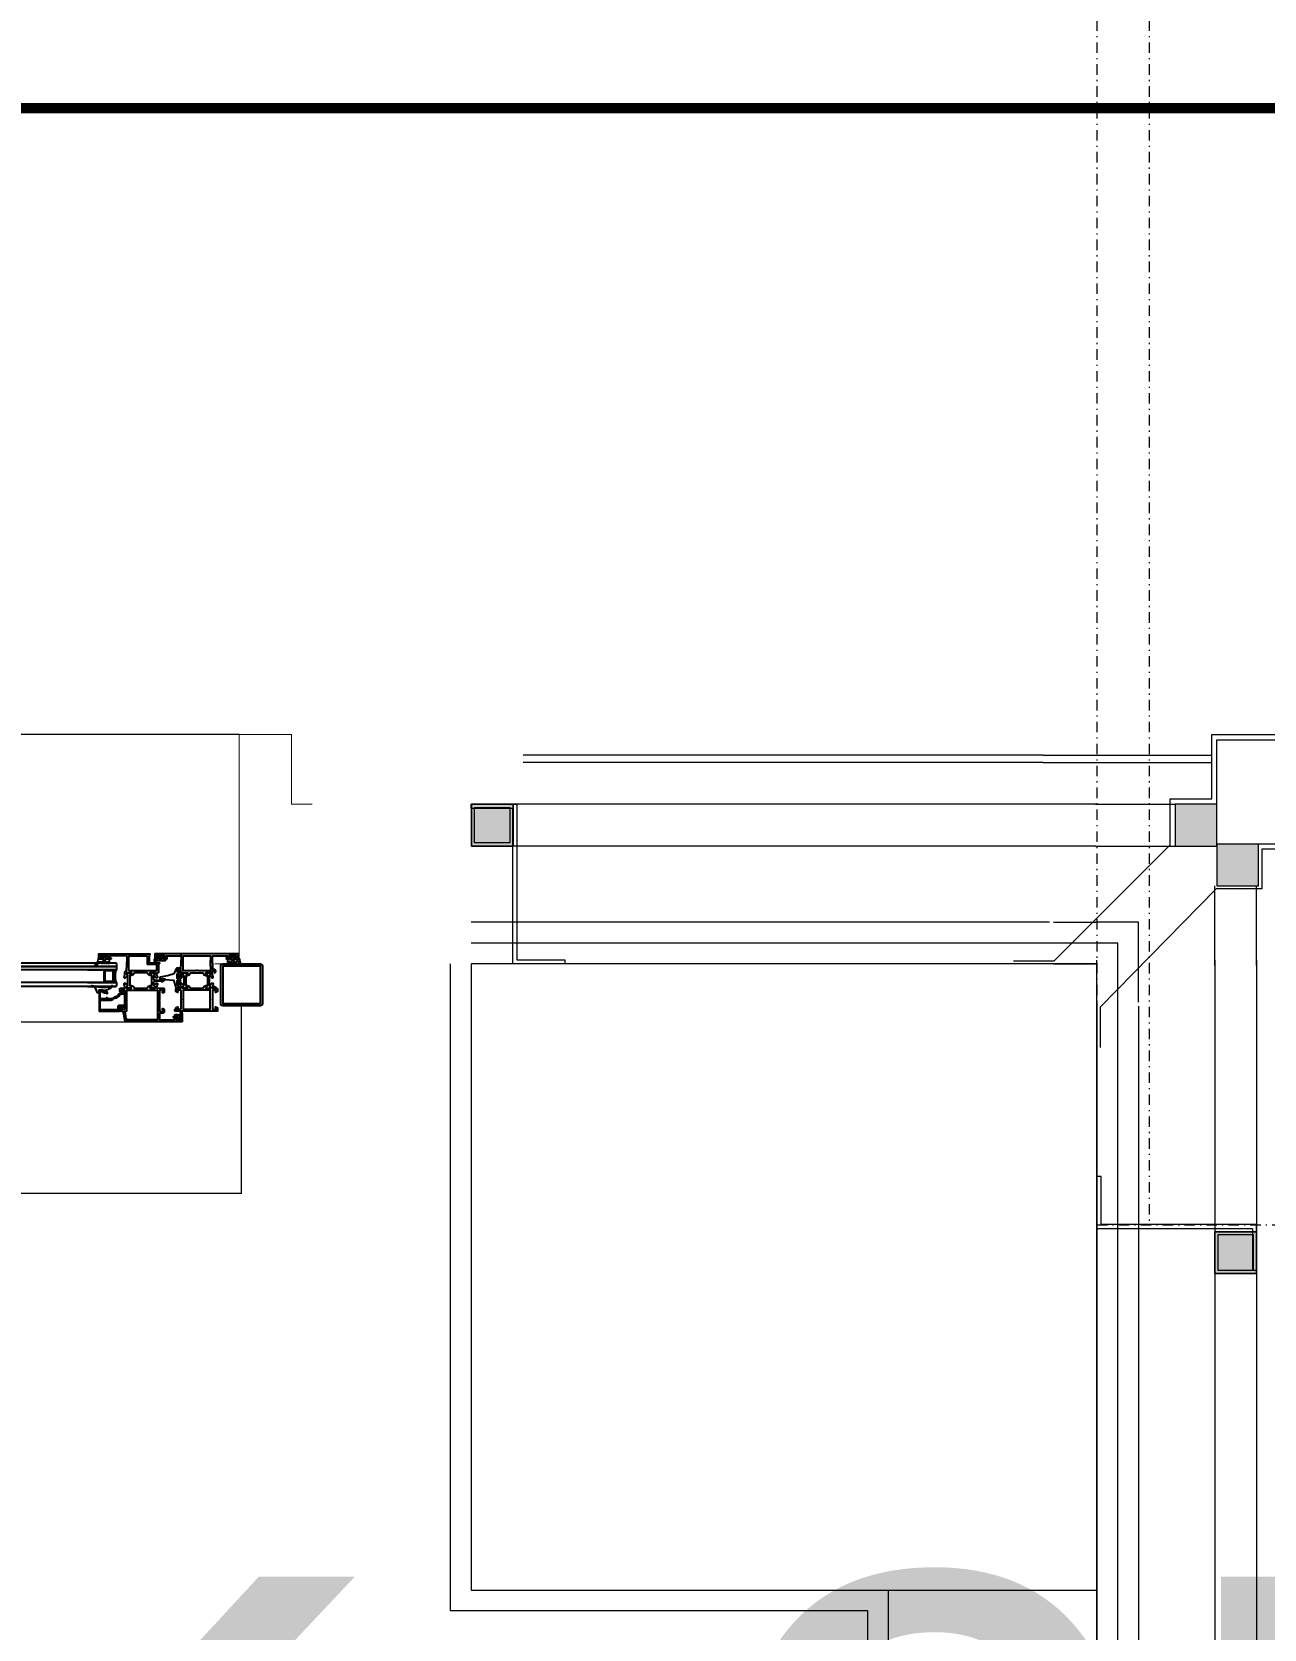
# Model space of a CAD drawing. Extents: x -9058 to 11890, y 0 to 6516.
# Drawn here: x 3823 to 3941.1, y 3722.1 to 3875.2 of the extents above; entities that cross this region are included whole.
import ezdxf
from ezdxf.enums import TextEntityAlignment as Align

# ---------------------------------------------------------------- set-up
doc = ezdxf.new("R2010")
doc.units = 0
doc.header["$MEASUREMENT"] = 0
for name, pattern in [('DASHDOT', [1, 0.5, -0.25, 0, -0.25]), ('HIDDEN', [0.375, 0.25, -0.125]), ('HIDDEN2', [4.7625, 3.175, -1.5875])]:
    doc.linetypes.add(name, pattern=pattern)
doc.layers.get('0').update_dxf_attribs({"color": 9, "lineweight": 9})
for name, color, linetype, lineweight in [('00', 9, 'Continuous', 9), ('01', 9, 'Continuous', 9), ('06D', 9, 'Continuous', 9), ('10', 9, 'Continuous', 9), ('14', 9, 'Continuous', 9), ('15', 9, 'Continuous', 9), ('21', 9, 'Continuous', 9), ('21_mahal200', 9, 'Continuous', 9), ('21_mahal200 @ 20', 9, 'Continuous', 9), ('24', 9, 'DASHDOT', 9), ('33', 9, 'BATTING', 9)]:
    doc.layers.add(name, color=color, linetype=linetype, lineweight=lineweight)
doc.styles.add('Arial', font='arial.ttf', dxfattribs={"height": 2.5})
doc.styles.add('MuuM_TEXT-STANDART', font='ARIALN.TTF')
doc.linetypes.add('BATTING', pattern='A,0.0001,-0.1,[134,ltypeshp.shx,S=0.1,R=0,X=-0.1,Y=0],-0.2,[134,ltypeshp.shx,S=0.1,R=180,X=0.1,Y=0],-0.1', length=0.4001)

# ---------------------------------------------------------------- blocks, each defined once
blk = doc.blocks.new('p-s-profil')
at = {"layer": '10'}
blk.add_lwpolyline([(9, 15.3), (4.6, 15.3), (4.6, 0.4), (0, 0.4), (0, 0), (5, 0), (5, 14.9), (9, 14.9), (9, 15.3)], dxfattribs=at)
blk.add_lwpolyline([(9, 15.3), (4.6, 15.3), (4.6, 0.4), (0, 0.4), (0, 0), (5, 0), (5, 14.9), (9, 14.9), (9, 15.3)], dxfattribs=at)
blk = doc.blocks.new('p-kutu_profil_40x40')
h = blk.add_hatch(color=256)
h.dxf.hatch_style = 1
h.paths.add_polyline_path([(0, 0), (4, 0), (4, 4), (0, 4)])
h = blk.add_hatch(color=255)
h.dxf.hatch_style = 1
h.paths.add_polyline_path([(0, 0), (4, 0), (4, 4), (0, 4)])
blk.add_lwpolyline([(0, 0), (4, 0), (4, 4), (0, 4)], close=True)
at = {"layer": '10'}
for points in [[(0, 4), (4, 4), (4, 0), (0, 0)], [(0, 4), (4, 4), (4, 0), (0, 0)], [(0, 0), (4, 0), (4, 4), (0, 4)], [(0.3, 3.7), (3.7, 3.7), (3.7, 0.3), (0.3, 0.3)], [(0.3, 3.7), (3.7, 3.7), (3.7, 0.3), (0.3, 0.3)]]:
    blk.add_lwpolyline(points, close=True, dxfattribs=at)
blk = doc.blocks.new('prf-10x10')
h = blk.add_hatch(color=255)
h.dxf.hatch_style = 1
h.paths.add_polyline_path([(-5, -5), (5, -5), (5, 5), (-5, 5)])
at = {"layer": '10'}
blk.add_lwpolyline([(-5, -5), (5, -5), (5, 5), (-5, 5)], close=True, dxfattribs=at)
blk = doc.blocks.new('p-kose-trapez')
at = {"layer": '06D'}
for points in [[(-21.96, -6.51), (-14.31, -6.51)], [(-21.96, -10.51), (-14.32, -10.51)], [(-10.51, -21.96), (-10.51, -14.32)], [(-6.51, -21.96), (-6.51, -14.31)], [(-17.81, -21.96), (-17.81, -17.81), (-21.96, -17.81)]]:
    blk.add_lwpolyline(points, dxfattribs=at)
at = {"layer": '10'}
for points in [[(-29.8, -21.51), (-25.92, -21.51), (-14.8, -10.39), (-14.8, -6), (-10.81, -6), (-10.81, 0.19), (0.19, 0.19), (0.19, -10.81), (-6, -10.81), (-6, -14.61), (-10.38, -14.61), (-21.51, -25.94), (-21.51, -29.81)], [(-10.31, -6.51), (-10.31, -6.51), (-10.31, -0.32), (-0.31, -0.32), (-0.31, -10.32), (-6.5, -10.32), (-6.5, -10.32)], [(-22.96, -1.81), (-10.81, -1.81)], [(-22.96, -2.51), (-10.81, -2.51)], [(-2.51, -21.96), (-2.51, -10.81)], [(-1.81, -21.96), (-1.81, -10.81)]]:
    blk.add_lwpolyline(points, dxfattribs=at)
at = {"layer": '10', "xscale": 0.4, "yscale": 0.4, "rotation": 90}
for p in [(-12.31, -8.51), (-8.31, -12.32)]:
    blk.add_blockref('prf-10x10', p, dxfattribs=at)
blk = doc.blocks.new('P-DOG-PORSCHE')
at = {"layer": '06D'}
for points in [[(-117.78, 24), (-2.22, 24)], [(-13.18, -3.54), (-111.94, -3.53)], [(-118, -20), (-2, -20)]]:
    blk.add_lwpolyline(points, dxfattribs=at)
at = {"layer": '10', "lineweight": 25, "ltscale": 0.5}
for p, q in [((-112.2, 2.68), (-112.2, 2.98)), ((-103.22, 1.44), (-106, 1.44)), ((-103.22, 0.24), (-106, 0.24)), ((-104.8, 1.44), (-104.8, 0.24)), ((-103.22, -0.16), (-105.95, -0.16)), ((-103.22, -0.16), (-105.49, -0.16))]:
    blk.add_line(p, q, dxfattribs=at)
at = {"layer": '10', "const_width": 0.1}
blk.add_lwpolyline([(-124.78, 17.3), (-122.78, 17.3), (-122.78, 24), (-117.78, 24), (-117.78, 2), (-115.43, 2)], dxfattribs=at)
at = {"layer": '10', "lineweight": 25, "ltscale": 0.5}
for points in [[(-120, -1.8, 0.414214), (-119.8, -2), (-116.2, -2, 0.414214), (-116, -1.8), (-116, 1.8, 0.414214), (-116.2, 2), (-119.8, 2, 0.414214), (-120, 1.8)], [(-110.88, 2.78), (-110.88, 2.79), (-111.15, 2.79), (-111.15, 2.78), (-111.3, 2.78), (-111.3, 2.79), (-111.63, 2.79), (-111.63, 2.78), (-111.78, 2.78), (-111.78, 2.79), (-112.1, 2.79, 0.425337), (-112.2, 2.68), (-112.15, 1.49, 0.403083), (-112.12, 1.47), (-112, 1.47, -0.414214), (-111.88, 1.35), (-111.88, 1.26, -0.414214), (-111.98, 1.16), (-111.99, 1.16, -0.414214), (-112, 1.17), (-112, 1.32, 0.414214), (-112.03, 1.35), (-112.17, 1.35, 0.414214), (-112.2, 1.32), (-112.2, 1.01), (-112.13, 0.75, -0.700084), (-112.24, 0.67), (-112.26, 0.69), (-112.43, 0.86, -0.607471), (-112.41, 0.92, 0.283637), (-112.39, 0.94), (-112.34, 1.12, 1.229391), (-112.39, 1.16), (-112.86, 1.16), (-112.7, 0.89, -0.859449), (-112.73, 0.86), (-112.98, 0.96), (-113.1, 1.16), (-114.3, 1.16), (-114.42, 0.96), (-114.67, 0.86, -0.859449), (-114.7, 0.89), (-114.54, 1.16), (-115.01, 1.16, 1.229391), (-115.06, 1.12), (-115.01, 0.94, 0.283637), (-114.99, 0.92, -0.607471), (-114.97, 0.86), (-115.14, 0.69), (-115.16, 0.67, -0.700084), (-115.27, 0.75), (-115.2, 1.01), (-115.2, 1.32, 0.414214), (-115.23, 1.35), (-115.37, 1.35, 0.414214), (-115.4, 1.32), (-115.4, 1.17, -0.414214), (-115.41, 1.16), (-115.42, 1.16, -0.414214), (-115.52, 1.26), (-115.52, 1.35, -0.414214), (-115.4, 1.47), (-115.28, 1.47, 0.403083), (-115.25, 1.49), (-115.2, 2.68, 0.425337), (-115.3, 2.79), (-115.62, 2.79), (-115.62, 2.78), (-115.77, 2.78), (-115.77, 2.79), (-116.1, 2.79), (-116.1, 2.78), (-116.25, 2.78), (-116.25, 2.79), (-116.52, 2.79), (-116.52, 2.78), (-116.65, 2.78), (-116.65, 2.61, 0.414214), (-116.62, 2.58), (-116.52, 2.58), (-116.52, 2.53, -0.414214), (-116.57, 2.48), (-116.88, 2.48, -0.414214), (-116.95, 2.55), (-116.95, 2.57, -0.414214), (-116.94, 2.58), (-116.84, 2.58, 0.414214), (-116.79, 2.63), (-116.79, 2.75, 0.414214), (-116.84, 2.8), (-117.51, 2.8, 0.414214), (-117.56, 2.75), (-117.56, 2.63, 0.414214), (-117.51, 2.58), (-117.41, 2.58, -0.414214), (-117.4, 2.57), (-117.4, 2.55, -0.414214), (-117.47, 2.48), (-117.69, 2.48, -0.414214), (-117.7, 2.49), (-117.7, 2.97, -0.414214), (-117.69, 2.98), (-109.71, 2.98, -0.414214), (-109.7, 2.97), (-109.7, 2.49, -0.414214), (-109.71, 2.48), (-109.93, 2.48, -0.414214), (-110, 2.55), (-110, 2.57, -0.414214), (-109.99, 2.58), (-109.89, 2.58, 0.414214), (-109.84, 2.63), (-109.84, 2.75, 0.414214), (-109.89, 2.8), (-110.56, 2.8, 0.414214), (-110.61, 2.75), (-110.61, 2.63, 0.414214), (-110.56, 2.58), (-110.46, 2.58, -0.414214), (-110.45, 2.57), (-110.45, 2.55, -0.414214), (-110.52, 2.48), (-110.83, 2.48, -0.414214), (-110.88, 2.53), (-110.88, 2.58), (-110.78, 2.58, 0.414214), (-110.75, 2.61), (-110.75, 2.78)], [(-117.28, 2.61, 0.359904), (-117.3, 2.58), (-117.3, 2.4, 0.414214), (-117.27, 2.37), (-117.07, 2.37, 0.414214), (-117.04, 2.4), (-117.04, 2.58, 0.359904), (-117.07, 2.61, 0.094739)], [(-110.51, 2.47, 0.414214), (-110.48, 2.5), (-110.48, 2.58, 0.186103), (-110.48, 2.59), (-110.52, 2.64, -0.501687), (-110.51, 2.7), (-110.42, 2.74, -0.118551), (-110.34, 2.76), (-110.11, 2.76, -0.118551), (-110.04, 2.74), (-109.95, 2.7, -0.501687), (-109.94, 2.64), (-109.98, 2.59, 0.186103), (-109.98, 2.58), (-109.98, 2.5, 0.414214), (-109.94, 2.47), (-109.66, 2.47, -0.414214), (-109.62, 2.43), (-109.62, 2.28, -0.176484), (-109.64, 2.25), (-110.01, 1.72, -0.940455), (-110.07, 1.77), (-109.76, 2.27, 0.992608), (-109.86, 2.34), (-110.69, 2.34, -0.414214), (-110.73, 2.38), (-110.73, 2.43, -0.414214), (-110.69, 2.47)], [(-110.32, 2.47, -0.414214), (-110.34, 2.5), (-110.34, 2.6, -0.414214), (-110.32, 2.62), (-110.14, 2.62, -0.414214), (-110.11, 2.6), (-110.11, 2.5, -0.414214), (-110.14, 2.47)], [(-108.97, 1.97), (-109.81, 1.97, 0.414214), (-109.86, 1.92), (-109.86, 1.38, 0.414214), (-109.81, 1.33), (-107.25, 1.33, 0.414214), (-107.2, 1.38), (-107.2, 2.79), (-108.91, 2.79, 0.414214), (-108.96, 2.74), (-108.96, 1.98, -0.414214)], [(-104.73, 2.6, -0.359904), (-104.7, 2.57), (-104.7, 2.39, -0.414214), (-104.73, 2.36), (-104.93, 2.36, -0.414214), (-104.96, 2.39), (-104.96, 2.57, -0.359904), (-104.94, 2.6, -0.094739)], [(-114.74, -0.01, 0.131652), (-114.72, -0.06), (-114.61, -0.24, -0.131652), (-114.61, -0.26), (-114.61, -0.28, -0.414214), (-114.64, -0.31), (-115, -0.31, -0.414214), (-115.03, -0.28), (-115.03, -0.26, -0.131652), (-115.03, -0.24), (-114.92, -0.06, 0.131652), (-114.91, -0.01), (-114.91, 0.84, 0.131652), (-114.92, 0.89), (-115.03, 1.08, -0.131652), (-115.03, 1.09), (-115.03, 1.12, -0.414214), (-115, 1.15), (-114.64, 1.15, -0.414214), (-114.61, 1.12), (-114.61, 1.09, -0.131652), (-114.61, 1.08), (-114.72, 0.89, 0.131652), (-114.74, 0.84)], [(-112.66, -0.01, -0.131652), (-112.68, -0.06), (-112.79, -0.24, 0.131652), (-112.79, -0.26), (-112.79, -0.28, 0.414214), (-112.76, -0.31), (-112.4, -0.31, 0.414214), (-112.37, -0.28), (-112.37, -0.26, 0.131652), (-112.37, -0.24), (-112.48, -0.06, -0.131652), (-112.49, -0.01), (-112.49, 0.84, -0.131652), (-112.48, 0.89), (-112.37, 1.08, 0.131652), (-112.37, 1.09), (-112.37, 1.12, 0.414214), (-112.4, 1.15), (-112.76, 1.15, 0.414214), (-112.79, 1.12), (-112.79, 1.09, 0.131652), (-112.79, 1.08), (-112.68, 0.89, -0.131652), (-112.66, 0.84)], [(-106.67, -0.53, 0.365977), (-106.64, -0.51, -0.365977), (-106.61, -0.48), (-106.5, -0.48, -0.414214), (-106.47, -0.51), (-106.47, -0.6, -0.365977), (-106.49, -0.63, 0.366034), (-106.52, -0.66), (-106.52, -0.72, 0.414214), (-106.51, -0.73), (-106.47, -0.73, 0.414214), (-106.32, -0.58), (-106.32, -0.41, 0.414214), (-106.4, -0.33), (-106.82, -0.33, -0.493043), (-106.85, -0.3), (-106.75, 0.07, 0.700084), (-106.86, 0.15), (-106.88, 0.13), (-107.05, -0.04, 0.607471), (-107.03, -0.1, -0.283637), (-107.01, -0.12), (-106.96, -0.3, -1.229391), (-107.01, -0.33), (-107.43, -0.33, -0.585524), (-107.46, -0.29), (-107.32, -0.07, 0.713664), (-107.35, -0.04), (-107.6, -0.14), (-107.71, -0.32, -0.261412), (-107.73, -0.33), (-108.95, -0.33, -0.261412), (-108.97, -0.32), (-109.08, -0.14), (-109.33, -0.04, 0.713664), (-109.36, -0.07), (-109.22, -0.29, -0.585524), (-109.25, -0.33), (-109.67, -0.33, -1.229391), (-109.72, -0.3), (-109.67, -0.12, -0.283637), (-109.65, -0.1, 0.607471), (-109.63, -0.04), (-109.8, 0.13), (-109.82, 0.15, 0.700084), (-109.93, 0.07), (-109.86, -0.19), (-109.86, -0.3, -0.414214), (-109.89, -0.33), (-110.54, -0.33, 0.414214), (-110.57, -0.36), (-110.57, -0.68, 0.414222), (-110.47, -0.78), (-110.43, -0.78, 0.414214), (-110.42, -0.77), (-110.42, -0.66, 0.366034), (-110.44, -0.63, -0.365977), (-110.47, -0.6), (-110.47, -0.51, -0.414214), (-110.44, -0.48), (-110.33, -0.48, -0.365977), (-110.3, -0.51, 0.365977), (-110.27, -0.53), (-110.15, -0.53, -0.414214), (-110.12, -0.56), (-110.12, -1.5), (-110.09, -1.53), (-110.12, -1.56), (-110.12, -2.5, -0.414214), (-110.15, -2.53), (-110.27, -2.53, 0.365977), (-110.3, -2.56, -0.365977), (-110.33, -2.58), (-110.44, -2.58, -0.414214), (-110.47, -2.55), (-110.47, -2.46, -0.365977), (-110.44, -2.44, 0.366034), (-110.42, -2.41), (-110.42, -2.29, 0.414214), (-110.43, -2.28), (-110.47, -2.28, 0.414214), (-110.57, -2.38), (-110.57, -2.58, 0.414214), (-110.42, -2.73), (-110.15, -2.73, -0.414214), (-110.12, -2.76), (-110.12, -3.32, -0.414214), (-110.15, -3.35), (-111.54, -3.35, -0.414214), (-111.57, -3.32), (-111.57, -3.16, -0.414214), (-111.54, -3.13), (-111.47, -3.13), (-111.47, -3.08, 0.414214), (-111.52, -3.03), (-111.77, -3.03, 0.414214), (-111.84, -3.1), (-111.84, -3.12, 0.414214), (-111.83, -3.13), (-111.76, -3.13, -0.414214), (-111.71, -3.18), (-111.71, -3.32, -0.414214), (-111.76, -3.37), (-112.13, -3.37, -0.414214), (-112.18, -3.32), (-112.18, -3.18, -0.414214), (-112.13, -3.13), (-112.05, -3.13, 0.414214), (-112.04, -3.12), (-112.04, -3.1, 0.414214), (-112.11, -3.03), (-112.29, -3.03, 0.414214), (-112.32, -3.06), (-112.32, -3.5, 0.414214), (-112.29, -3.53), (-107.02, -3.53, 0.363975), (-106.82, -3.37), (-106.72, -2.78, -0.36397), (-106.42, -2.53), (-106.35, -2.53, 0.414214), (-106.32, -2.5), (-106.32, -2.28, 0.414214), (-106.47, -2.13), (-106.51, -2.13, 0.414214), (-106.52, -2.14), (-106.52, -2.21, 0.366034), (-106.49, -2.24, -0.365977), (-106.47, -2.26), (-106.47, -2.35, -0.414214), (-106.5, -2.38), (-106.61, -2.38, -0.365977), (-106.64, -2.36, 0.365977), (-106.67, -2.33), (-106.79, -2.33, -0.414214), (-106.82, -2.3), (-106.82, -1.46), (-106.85, -1.43), (-106.82, -1.4), (-106.82, -0.56, -0.414214), (-106.79, -0.53)], [(-111.8, 0.65, -0.414214), (-111.83, 0.62), (-111.96, 0.62, -0.414214), (-111.99, 0.65), (-111.99, 0.99, -0.414214), (-111.96, 1.02), (-111.83, 1.02, -0.414214), (-111.8, 0.99)], [(-111.8, 0.03, -0.414214), (-111.83, 0), (-111.96, 0, -0.414214), (-111.99, 0.03), (-111.99, 0.37, -0.414214), (-111.96, 0.4), (-111.83, 0.4, -0.414214), (-111.8, 0.37)], [(-109.67, 0.32, -0.403142), (-109.57, 0.22), (-109.57, -0.02, -0.131652), (-109.58, -0.07), (-109.69, -0.25, 0.131652), (-109.69, -0.27), (-109.69, -0.29, 0.414214), (-109.66, -0.32), (-109.3, -0.32, 0.414214), (-109.27, -0.29), (-109.27, -0.27, 0.131652), (-109.28, -0.25), (-109.39, -0.07, -0.131652), (-109.4, -0.02), (-109.4, 0.83, -0.131652), (-109.39, 0.88), (-109.28, 1.07, 0.131652), (-109.27, 1.08), (-109.27, 1.11, 0.414214), (-109.3, 1.14), (-109.66, 1.14, 0.414214), (-109.69, 1.11), (-109.69, 1.08, 0.131652), (-109.69, 1.07), (-109.58, 0.88, -0.131652), (-109.57, 0.83), (-109.57, 0.59, -0.403142), (-109.67, 0.49), (-110.52, 0.46, 0.962756), (-110.52, 0.36)], [(-107.28, -0.01, -0.131652), (-107.3, -0.06), (-107.4, -0.24, 0.131652), (-107.41, -0.26), (-107.41, -0.28, 0.414214), (-107.38, -0.31), (-107.02, -0.31, 0.414214), (-106.99, -0.28), (-106.99, -0.26, 0.131652), (-106.99, -0.24), (-107.1, -0.06, -0.131652), (-107.11, -0.01), (-107.11, 0.84, -0.131652), (-107.1, 0.89), (-106.99, 1.07, 0.131652), (-106.99, 1.09), (-106.99, 1.12, 0.414214), (-107.02, 1.15), (-107.38, 1.15, 0.414214), (-107.41, 1.12), (-107.41, 1.09, 0.131652), (-107.4, 1.07), (-107.3, 0.89, -0.131652), (-107.28, 0.84)], [(-107.1, 0.88), (-106.99, 1.07, 0.131652), (-106.99, 1.08), (-106.99, 1.11, 0.414214), (-107.02, 1.14), (-107.38, 1.14, 0.414214), (-107.41, 1.11), (-107.41, 1.08, 0.131652), (-107.4, 1.07), (-107.3, 0.88, -0.131652), (-107.28, 0.83), (-107.28, -0.02, -0.131652), (-107.3, -0.07), (-107.4, -0.25, 0.131652), (-107.41, -0.27), (-107.41, -0.29, 0.414214), (-107.38, -0.32), (-107.02, -0.32, 0.414214), (-106.99, -0.29), (-106.99, -0.27, 0.131652), (-106.99, -0.25), (-107.1, -0.07, -0.131652), (-107.11, -0.02), (-107.11, 0.83, -0.131652)], [(-105.7, 1.31, -0.414214), (-105.67, 1.34), (-104.93, 1.34, -0.414214), (-104.9, 1.31), (-104.9, 0.37, -0.414214), (-104.93, 0.34), (-105.67, 0.34, -0.414214), (-105.7, 0.37)], [(-107.02, -3.35, 0.207097), (-106.97, -3.33), (-106.97, -3.23), (-106.95, -3.23), (-106.87, -2.76, -0.106114), (-106.8, -2.58, 0.602221), (-106.82, -2.53), (-106.87, -2.53, -0.162278), (-106.93, -2.51), (-106.97, -2.51, -0.414214), (-107, -2.48), (-107, -0.56, 0.414214), (-107.05, -0.51), (-109.89, -0.51, 0.414214), (-109.94, -0.56), (-109.94, -3.35)], [(-105.14, -1.31), (-105.14, -1.27, -0.414214), (-105.11, -1.24), (-105.07, -1.24, -0.414214), (-105.04, -1.27), (-105.04, -1.29, 0.414214), (-104.99, -1.34), (-104.56, -1.34, 0.414214), (-104.46, -1.24), (-104.46, -0.69, 0.414214), (-104.51, -0.64), (-104.56, -0.64, 0.127567), (-104.59, -0.65, -0.09888), (-105.01, -0.79, 0.367727), (-105.04, -0.82, -0.399482), (-105.07, -0.84), (-105.11, -0.84, -0.414214), (-105.14, -0.81), (-105.14, -0.72, -0.400329), (-105.09, -0.67, 0.114933), (-104.65, -0.55, -0.127017), (-104.56, -0.52), (-104.37, -0.52, -0.414214), (-104.34, -0.55), (-104.34, -2.49, -0.414214), (-104.37, -2.52), (-106.29, -2.52, -0.414214), (-106.32, -2.49), (-106.32, -2.43, -0.414214), (-106.29, -2.4), (-106.27, -2.4), (-106.27, -2.1), (-106.54, -2.1), (-106.56, -2.14, -0.414214), (-106.6, -2.15), (-106.77, -2.05, -0.767327), (-106.75, -1.98), (-106.25, -1.98, -0.414214), (-106.15, -2.08), (-106.15, -2.35, 0.414214), (-106.1, -2.4), (-104.51, -2.4, 0.414214), (-104.46, -2.35), (-104.46, -1.56, 0.414214), (-104.56, -1.46), (-105.47, -1.46, -0.172094), (-105.67, -1.39, 0.126051), (-106.03, -1.23, -0.197455), (-106.24, -1.1), (-106.35, -0.94, 0.244698), (-106.49, -0.86), (-106.77, -0.86, -0.767327), (-106.8, -0.76), (-106.6, -0.65, -0.57735), (-106.56, -0.67), (-106.56, -0.74), (-106.49, -0.74, -0.244698), (-106.25, -0.87), (-106.15, -1.03, 0.197455), (-106.02, -1.11, -0.126051), (-105.6, -1.3, 0.178336), (-105.47, -1.34), (-105.17, -1.34, 0.414214)], [(-104.33, -0.53), (-104.33, -0.75, 0.414214), (-104.3, -0.78), (-104.26, -0.78, 0.356389), (-104.16, -0.7, -0.262181), (-103.65, -0.11, 0.316752), (-103.63, -0.08, 0.499585), (-103.66, -0.05, -0.048291), (-104.22, -0.19, -0.086497), (-105.32, -0.19, -0.16681), (-105.55, -0.08, 0.169383), (-105.57, -0.07), (-105.58, -0.06, 0.513067), (-105.63, -0.13, 0.159858), (-105.05, -0.51, 0.178819), (-104.68, -0.53), (-104.67, -0.52, -0.13005), (-104.62, -0.5), (-104.36, -0.5, -0.414214)], [(-112.1, -3.15), (-112.04, -3.15), (-112.04, -3.07, 0.236068), (-112.12, -3.03), (-112.28, -3.03, -0.414214), (-112.33, -2.98), (-112.33, -2.81, -0.557109), (-111.61, -2.37, -0.284432), (-111.57, -2.43, -0.557109), (-111.68, -2.5, 0.59685), (-112.18, -2.85, 2.161979), (-112.15, -2.88), (-112, -2.88, 1), (-111.88, -2.88), (-111.62, -2.88, -0.414214), (-111.57, -2.93), (-111.57, -2.98, -0.414214), (-111.62, -3.03), (-111.77, -3.03, 0.236068), (-111.85, -3.07), (-111.85, -3.15), (-111.79, -3.15), (-111.79, -3.19, -0.323522), (-111.82, -3.24), (-111.92, -3.27, -0.019238), (-111.92, -3.27), (-111.96, -3.27, -0.019238), (-111.97, -3.27), (-112.06, -3.24, -0.323522), (-112.1, -3.19)]]:
    blk.add_lwpolyline(points, format="xyb", close=True, dxfattribs=at)
for points in [[(-119.8, -1.8), (-119.8, 1.8), (-116.2, 1.8), (-116.2, -1.8)], [(-112.39, 1.35), (-112.39, 1.82), (-112.4, 1.82), (-112.4, 2.32), (-112.39, 2.32), (-112.39, 2.79), (-115.01, 2.79), (-115.01, 2.32), (-115, 2.32), (-115, 1.82), (-115.01, 1.82), (-115.01, 1.35), (-113.77, 1.35), (-113.77, 1.37), (-113.62, 1.37), (-113.62, 1.35)], [(-112.4, -0.52), (-112.4, -2.32), (-115, -2.32), (-115, -0.52)]]:
    blk.add_lwpolyline(points, close=True, dxfattribs=at)
for points in [[(-117.79, 2.49, -0.220745), (-118.1, 1.89, 0.651907), (-118.04, 1.82, 0.176952), (-117.75, 2.14, -0.281357), (-117.61, 2.23), (-117.53, 2.23), (-117.51, 2.23), (-117.51, 2.23), (-117.5, 2.22), (-117.49, 2.22), (-117.48, 2.22), (-117.48, 2.21), (-117.47, 2.21), (-117.47, 2.2), (-117.47, 2.19), (-117.46, 2.18), (-117.46, 2.1), (-117.46, 2.1), (-117.46, 2.09), (-117.46, 2.09), (-117.46, 2.09), (-117.46, 2.09), (-117.45, 2.08), (-117.45, 2.08), (-117.45, 2.08), (-117.44, 2.08), (-117.36, 2.08), (-117.36, 2.08), (-117.36, 2.08), (-117.35, 2.08), (-117.35, 2.08), (-117.35, 2.09), (-117.35, 2.09), (-117.35, 2.09), (-117.34, 2.09), (-117.34, 2.1), (-117.34, 2.18), (-117.34, 2.18), (-117.34, 2.19), (-117.34, 2.2), (-117.33, 2.21), (-117.33, 2.21), (-117.32, 2.22), (-117.32, 2.22), (-117.31, 2.22), (-117.29, 2.23), (-117.29, 2.23), (-117.28, 2.22), (-117.27, 2.22), (-117.26, 2.22), (-117.26, 2.21), (-117.25, 2.21), (-117.25, 2.2), (-117.25, 2.19), (-117.24, 2.18), (-117.24, 2.1), (-117.24, 2.1), (-117.24, 2.09), (-117.24, 2.09), (-117.24, 2.09), (-117.24, 2.09), (-117.23, 2.08), (-117.23, 2.08), (-117.23, 2.08), (-117.22, 2.08), (-117.14, 2.08), (-117.14, 2.08), (-117.14, 2.08), (-117.13, 2.08), (-117.13, 2.08), (-117.13, 2.09), (-117.13, 2.09), (-117.13, 2.09), (-117.12, 2.09), (-117.12, 2.1), (-117.12, 2.18), (-117.12, 2.18), (-117.12, 2.19), (-117.12, 2.2), (-117.11, 2.21), (-117.11, 2.21), (-117.1, 2.22), (-117.1, 2.22), (-117.09, 2.22), (-117.07, 2.23), (-117.07, 2.23), (-117.06, 2.22), (-117.05, 2.22), (-117.04, 2.22), (-117.04, 2.21), (-117.03, 2.21), (-117.03, 2.2), (-117.03, 2.19), (-117.02, 2.18), (-117.02, 2.1), (-117.02, 2.1), (-117.02, 2.09), (-117.02, 2.09), (-117.02, 2.09), (-117.02, 2.09), (-117.01, 2.08), (-117.01, 2.08), (-117.01, 2.08), (-117, 2.08), (-116.92, 2.08), (-116.92, 2.08), (-116.92, 2.08), (-116.91, 2.08), (-116.91, 2.08), (-116.91, 2.09), (-116.91, 2.09), (-116.91, 2.09), (-116.9, 2.09), (-116.9, 2.1), (-116.9, 2.18), (-116.9, 2.18), (-116.9, 2.19), (-116.9, 2.2), (-116.89, 2.21), (-116.89, 2.21), (-116.88, 2.22), (-116.88, 2.22), (-116.87, 2.22), (-116.85, 2.23), (-116.85, 2.23), (-116.84, 2.22), (-116.83, 2.22), (-116.82, 2.22), (-116.82, 2.21), (-116.81, 2.21), (-116.81, 2.2), (-116.81, 2.19), (-116.8, 2.18), (-116.8, 2.1), (-116.8, 2.1), (-116.8, 2.09), (-116.8, 2.09), (-116.8, 2.09), (-116.8, 2.09), (-116.79, 2.08), (-116.79, 2.08), (-116.79, 2.08), (-116.78, 2.08), (-116.7, 2.08), (-116.7, 2.08), (-116.7, 2.08), (-116.69, 2.08), (-116.69, 2.08), (-116.69, 2.09), (-116.69, 2.09), (-116.69, 2.09), (-116.68, 2.09), (-116.68, 2.1), (-116.68, 2.44, 0.414214), (-116.71, 2.47), (-116.94, 2.47, -0.414214), (-116.97, 2.5), (-116.97, 2.56, -0.291535), (-116.96, 2.58), (-116.91, 2.6, 0.613042), (-116.91, 2.66), (-117.03, 2.73, 0.127095), (-117.09, 2.74), (-117.29, 2.74, 0.127095), (-117.36, 2.73), (-117.47, 2.67, 0.585233), (-117.47, 2.6), (-117.42, 2.58, -0.167811), (-117.41, 2.56), (-117.41, 2.5, -0.414214), (-117.44, 2.47), (-117.74, 2.47), (-117.74, 2.53, 0.394677), (-117.79, 2.49)], [(-112.19, 0.02, 0.081633), (-112.19, 1), (-112.19, 1.08, -0.104779), (-112.18, 1.15), (-112.12, 1.29, -0.296563), (-112.1, 1.3), (-112.03, 1.3, -0.414214), (-112, 1.27), (-112, 1.23, 0.414214), (-111.98, 1.21), (-111.9, 1.21, 0.414214), (-111.87, 1.23), (-111.87, 1.42, 0.414214), (-111.91, 1.46), (-112.12, 1.46, -0.414214), (-112.14, 1.48), (-112.14, 1.57, -0.414214), (-112.12, 1.59), (-111.83, 1.59, -0.285747), (-111.74, 1.53), (-111.55, 1.11, 0.189764), (-111.5, 1.06, 0.061836), (-110.24, 0.75, -0.380587), (-110.15, 0.65), (-110.15, 0.57, -0.203536), (-110.18, 0.5), (-110.37, 0.32, -0.999219), (-110.45, 0.4), (-110.3, 0.55, 0.950364), (-110.3, 0.59, 0.068684), (-110.6, 0.58, 0.364538), (-110.64, 0.53, -0.394287), (-110.66, 0.51), (-111.46, 0.45, 0.309555), (-111.49, 0.44), (-111.7, -0.27, -0.328426), (-111.75, -0.3), (-111.85, -0.3, -0.414214), (-111.87, -0.28), (-111.87, -0.22, 0.414214), (-111.9, -0.19), (-111.98, -0.19, 0.414214), (-112, -0.22), (-112, -0.25, -0.414214), (-112.03, -0.28), (-112.1, -0.28, -0.296563), (-112.12, -0.27), (-112.18, -0.13, -0.104779), (-112.19, -0.06), (-112.19, 0.02)], [(-106.94, 1.34, -0.459137), (-106.98, 1.37), (-107.03, 2.47), (-107.03, 2.74, -0.414214), (-106.98, 2.79), (-105.4, 2.79, -0.414214), (-105.37, 2.76), (-105.37, 2.6, -0.414214), (-105.4, 2.57), (-105.5, 2.57), (-105.5, 2.52, 0.414214), (-105.45, 2.47), (-105.14, 2.47, 0.414214), (-105.07, 2.54), (-105.07, 2.56, 0.414214), (-105.08, 2.57), (-105.18, 2.57, -0.414214), (-105.23, 2.62), (-105.23, 2.77, -0.414214), (-105.18, 2.82), (-104.51, 2.82, -0.414214), (-104.46, 2.77), (-104.46, 2.62, -0.414214), (-104.51, 2.57), (-104.61, 2.57, 0.414214), (-104.62, 2.56), (-104.62, 2.54, 0.414214), (-104.55, 2.47), (-104.33, 2.47, 0.414214), (-104.32, 2.48), (-104.32, 2.96, 0.414214), (-104.33, 2.97), (-109.19, 2.97, 0.535184), (-109.22, 2.93), (-109.2, 2.89), (-109.17, 2.89, -0.414214), (-109.14, 2.86), (-109.14, 2.15, -0.414214), (-109.17, 2.12), (-110.11, 2.12, 0.535184), (-110.14, 2.08), (-110.13, 2.06, 0.302776), (-110.1, 2.04), (-110.07, 2.04, -0.414214), (-110.04, 2.01), (-110.04, 1.18, 0.414214), (-110.01, 1.15), (-109.89, 1.15, -0.414214), (-109.86, 1.12), (-109.86, 1), (-109.93, 0.74, 0.700084), (-109.82, 0.66), (-109.8, 0.68), (-109.63, 0.85, 0.607471), (-109.65, 0.91, -0.283637), (-109.67, 0.93), (-109.72, 1.11, -1.229391), (-109.67, 1.15), (-109.2, 1.15), (-109.36, 0.88, 0.859449), (-109.33, 0.85), (-109.08, 0.95), (-108.96, 1.15), (-107.72, 1.15), (-107.6, 0.95), (-107.35, 0.85, 0.859449), (-107.32, 0.88), (-107.48, 1.15), (-107.01, 1.15, -1.229391), (-106.96, 1.11), (-107.01, 0.93, -0.283637), (-107.03, 0.91, 0.607471), (-107.05, 0.85), (-106.88, 0.68), (-106.86, 0.66, 0.700084), (-106.75, 0.74), (-106.82, 1), (-106.82, 1.25, 0.474196), (-106.94, 1.34)], [(-104.24, 2.47, 0.220745), (-103.93, 1.88, -0.651907), (-103.98, 1.81, -0.176952), (-104.28, 2.13, 0.281357), (-104.42, 2.22), (-104.5, 2.22), (-104.51, 2.22), (-104.52, 2.22), (-104.53, 2.21), (-104.54, 2.21), (-104.54, 2.21), (-104.55, 2.2), (-104.55, 2.19), (-104.56, 2.19), (-104.56, 2.18), (-104.56, 2.17), (-104.56, 2.09), (-104.56, 2.09), (-104.56, 2.08), (-104.57, 2.08), (-104.57, 2.08), (-104.57, 2.08), (-104.57, 2.07), (-104.57, 2.07), (-104.58, 2.07), (-104.58, 2.07), (-104.66, 2.07), (-104.67, 2.07), (-104.67, 2.07), (-104.67, 2.07), (-104.68, 2.07), (-104.68, 2.08), (-104.68, 2.08), (-104.68, 2.08), (-104.68, 2.08), (-104.68, 2.09), (-104.68, 2.17), (-104.68, 2.17), (-104.69, 2.18), (-104.69, 2.19), (-104.69, 2.19), (-104.7, 2.2), (-104.7, 2.21), (-104.71, 2.21), (-104.72, 2.21), (-104.73, 2.22), (-104.74, 2.22), (-104.75, 2.21), (-104.76, 2.21), (-104.76, 2.21), (-104.77, 2.2), (-104.77, 2.19), (-104.78, 2.19), (-104.78, 2.18), (-104.78, 2.17), (-104.78, 2.09), (-104.78, 2.09), (-104.78, 2.08), (-104.79, 2.08), (-104.79, 2.08), (-104.79, 2.08), (-104.79, 2.07), (-104.79, 2.07), (-104.8, 2.07), (-104.8, 2.07), (-104.88, 2.07), (-104.89, 2.07), (-104.89, 2.07), (-104.89, 2.07), (-104.9, 2.07), (-104.9, 2.08), (-104.9, 2.08), (-104.9, 2.08), (-104.9, 2.08), (-104.9, 2.09), (-104.9, 2.17), (-104.9, 2.17), (-104.91, 2.18), (-104.91, 2.19), (-104.91, 2.19), (-104.92, 2.2), (-104.92, 2.21), (-104.93, 2.21), (-104.94, 2.21), (-104.95, 2.22), (-104.96, 2.22), (-104.97, 2.21), (-104.98, 2.21), (-104.98, 2.21), (-104.99, 2.2), (-104.99, 2.19), (-105, 2.19), (-105, 2.18), (-105, 2.17), (-105, 2.09), (-105, 2.09), (-105, 2.08), (-105.01, 2.08), (-105.01, 2.08), (-105.01, 2.08), (-105.01, 2.07), (-105.01, 2.07), (-105.02, 2.07), (-105.02, 2.07), (-105.1, 2.07), (-105.11, 2.07), (-105.11, 2.07), (-105.11, 2.07), (-105.12, 2.07), (-105.12, 2.08), (-105.12, 2.08), (-105.12, 2.08), (-105.12, 2.08), (-105.12, 2.09), (-105.12, 2.17), (-105.12, 2.17), (-105.13, 2.18), (-105.13, 2.19), (-105.13, 2.19), (-105.14, 2.2), (-105.14, 2.21), (-105.15, 2.21), (-105.16, 2.21), (-105.17, 2.22), (-105.18, 2.22), (-105.19, 2.21), (-105.2, 2.21), (-105.2, 2.21), (-105.21, 2.2), (-105.21, 2.19), (-105.22, 2.19), (-105.22, 2.18), (-105.22, 2.17), (-105.22, 2.09), (-105.22, 2.09), (-105.22, 2.08), (-105.23, 2.08), (-105.23, 2.08), (-105.23, 2.08), (-105.23, 2.07), (-105.23, 2.07), (-105.24, 2.07), (-105.24, 2.07), (-105.32, 2.07), (-105.33, 2.07), (-105.33, 2.07), (-105.33, 2.07), (-105.34, 2.07), (-105.34, 2.08), (-105.34, 2.08), (-105.34, 2.08), (-105.34, 2.08), (-105.34, 2.09), (-105.34, 2.43, -0.414214), (-105.31, 2.46), (-105.08, 2.46, 0.414214), (-105.05, 2.49), (-105.05, 2.55, 0.291535), (-105.06, 2.57), (-105.11, 2.59, -0.613042), (-105.11, 2.65), (-105, 2.72, -0.127095), (-104.93, 2.73), (-104.73, 2.73, -0.127095), (-104.67, 2.72), (-104.56, 2.66, -0.585233), (-104.56, 2.59), (-104.61, 2.57, 0.167811), (-104.61, 2.55), (-104.61, 2.49, 0.414214), (-104.58, 2.46), (-104.29, 2.46), (-104.29, 2.52, -0.394677), (-104.24, 2.47)], [(-115.62, -0.32, 0.414222), (-115.7, -0.4), (-115.7, -0.57, 0.414214), (-115.55, -0.72), (-115.51, -0.72, 0.414214), (-115.5, -0.71), (-115.5, -0.65, 0.366034), (-115.52, -0.62, -0.365977), (-115.55, -0.59), (-115.55, -0.5, -0.414214), (-115.52, -0.47), (-115.41, -0.47, -0.365977), (-115.38, -0.5, 0.365977), (-115.35, -0.52), (-115.23, -0.52, -0.414214), (-115.2, -0.55), (-115.2, -1.39), (-115.17, -1.42), (-115.2, -1.45), (-115.2, -2.29, -0.414214), (-115.23, -2.32), (-115.35, -2.32, 0.365977), (-115.38, -2.35, -0.365977), (-115.41, -2.37), (-115.52, -2.37, -0.414214), (-115.55, -2.34), (-115.55, -2.25, -0.365977), (-115.52, -2.23, 0.366034), (-115.5, -2.2), (-115.5, -2.13, 0.414214), (-115.51, -2.12), (-115.55, -2.12, 0.414214), (-115.7, -2.27), (-115.7, -2.51, 0.414214), (-115.69, -2.52), (-111.71, -2.52, 0.414214), (-111.7, -2.51), (-111.7, -2.27, 0.414214), (-111.85, -2.12), (-111.89, -2.12, 0.414214), (-111.9, -2.13), (-111.9, -2.2, 0.366034), (-111.87, -2.23, -0.365977), (-111.85, -2.25), (-111.85, -2.34, -0.414214), (-111.88, -2.37), (-111.99, -2.37, -0.365977), (-112.02, -2.35, 0.365977), (-112.05, -2.32), (-112.17, -2.32, -0.414214), (-112.2, -2.29), (-112.2, -1.45), (-112.23, -1.42), (-112.2, -1.39), (-112.2, -0.55, -0.414214), (-112.17, -0.52), (-112.05, -0.52, 0.365977), (-112.02, -0.5, -0.365977), (-111.99, -0.47), (-111.88, -0.47, -0.414214), (-111.85, -0.5), (-111.85, -0.59, -0.365977), (-111.87, -0.62, 0.366034), (-111.9, -0.65), (-111.9, -0.71, 0.414214), (-111.89, -0.72), (-111.85, -0.72, 0.414214), (-111.7, -0.57), (-111.7, -0.4, 0.414214), (-111.78, -0.32), (-111.85, -0.32, -0.414214), (-111.88, -0.29), (-111.88, -0.27, 0.414214), (-111.98, -0.17), (-111.99, -0.17, 0.414214), (-112, -0.18), (-112, -0.29, -0.414214), (-112.03, -0.32), (-112.17, -0.32, -0.414214), (-112.2, -0.29), (-112.2, -0.18), (-112.13, 0.08, 0.700084), (-112.24, 0.16), (-112.26, 0.14), (-112.43, -0.03, 0.607471), (-112.41, -0.09, -0.283637), (-112.39, -0.11), (-112.34, -0.29, -1.229391), (-112.39, -0.32), (-112.86, -0.32), (-112.7, -0.06, 0.713664), (-112.73, -0.03), (-112.98, -0.13), (-113.1, -0.32), (-114.3, -0.32), (-114.42, -0.13), (-114.67, -0.03, 0.713664), (-114.7, -0.06), (-114.54, -0.32), (-115.01, -0.32, -1.229391), (-115.06, -0.29), (-115.01, -0.11, -0.283637), (-114.99, -0.09, 0.607471), (-114.97, -0.03), (-115.14, 0.14), (-115.16, 0.16, 0.700084), (-115.27, 0.08), (-115.2, -0.18), (-115.2, -0.29, -0.414214), (-115.23, -0.32), (-115.37, -0.32, -0.414214), (-115.4, -0.29), (-115.4, -0.18, 0.414214), (-115.41, -0.17), (-115.42, -0.17, 0.414214), (-115.52, -0.27), (-115.52, -0.29, -0.414214), (-115.55, -0.32), (-115.62, -0.32)]]:
    blk.add_lwpolyline(points, format="xyb", dxfattribs=at)
blk.add_arc((-110.44, -2.45), 0.03, 99.5941, 180, dxfattribs=at)
at = {"layer": '14'}
blk.add_lwpolyline([(-118, -20), (-118, -2)], dxfattribs=at)
at = {"layer": '15', "lineweight": 25, "ltscale": 0.5}
for p, q in [((-106, 2.03), (-105.95, 2.07)), ((-106, 2.03), (-106, 1.44)), ((-106, 1.77), (-16.8, 1.77)), ((-106, 1.74), (-16.8, 1.74)), ((-105.95, 2.07), (-16.8, 2.07)), ((-106, 0.24), (-106, -0.11)), ((-105.98, 1.44), (-16.8, 1.44)), ((-105.98, 0.24), (-16.8, 0.24)), ((-105.8, 1.44), (-105.8, 0.24)), ((-106, -0.11), (-105.95, -0.16)), ((-105.98, -0.16), (-16.8, -0.16))]:
    blk.add_line(p, q, dxfattribs=at)
blk.add_arc((-107.75, 0.84), 1.85, 341.0754, 18.9246, dxfattribs=at)
blk = doc.blocks.new('0a_roomno2')
at = {"style": 'Arial'}
blk.add_attdef('ODANO', (0, 1.505), '', height=3, dxfattribs=at)
blk.add_attdef('MEKANADI', text='', height=3, dxfattribs=at).set_placement((0.525, -4.75), align=Align.BOTTOM_LEFT)
at = {"style": 'MuuM_TEXT-STANDART', "width": 0.6}
for tag, p in [('YER01', (15, -7)), ('TAVAN01', (20.625, -7)), ('DUVAR01', (26.25, -7)), ('YER02', (15, -10.375)), ('TAVAN02', (20.625, -10.375)), ('DUVAR02', (26.25, -10.375)), ('YER03', (15, -13.75)), ('TAVAN03', (20.625, -13.75)), ('DUVAR03', (26.25, -13.75))]:
    blk.add_attdef(tag, text='', height=2.25, dxfattribs=at).set_placement(p, align=Align.MIDDLE_CENTER)
at = {"style": 'MuuM_TEXT-STANDART'}
blk.add_attdef('M2', text='', height=2.25, dxfattribs=at).set_placement((1.3231, -7.8046), align=Align.MIDDLE_LEFT)
at = {"style": 'MuuM_TEXT-STANDART', "width": 0.6}
blk.add_attdef('TEMIZTAVANYUKSEKLIGI', text='', height=2.25, dxfattribs=at).set_placement((2.7, -13.1619), align=Align.MIDDLE_LEFT)
blk = doc.blocks.new('*U1265')
at = {"layer": '21_mahal200 @ 20'}
ref = blk.add_blockref('0a_roomno2', (3727.76, 3632.07), dxfattribs=dict(at, xscale=20, yscale=20, zscale=20))
ref.add_attrib('ODANO', ' ZK-07', (3727.76, 3667.17), dxfattribs={"layer": '0', "height": 60, "style": 'Arial'})
blk = doc.blocks.new('AKS')
at = {"layer": '24', "ltscale": 2}
for points in [[(3805.06, 4008.37), (3805.06, 3968.37), (3905.06, 3968.37), (3905.06, 3745.87)], [(4010.06, 4008.37), (4010.06, 3968.37), (3910.06, 3968.37), (3910.06, 3745.87)], [(3905.06, 3745.87), (4585.06, 3745.87)]]:
    blk.add_lwpolyline(points, dxfattribs=at)

msp = doc.modelspace()

# ---------------------------------------------------------------- linework, layer by layer
at = {"layer": '00'}
for points in [[(3905.06, 3725.87), (3905.06, 3725.87), (3905.06, 3299.87), (3925.06, 3299.87), (3925.06, 3725.87)], [(3905.06, 3725.87), (3925.06, 3725.87)]]:
    msp.add_lwpolyline(points, dxfattribs=at)
at = {"layer": '01'}
msp.add_lwpolyline([(3865.06, 3725.87), (3925.06, 3725.87), (3925.06, 3785.87), (3865.06, 3785.87)], close=True, dxfattribs=at)
at = {"layer": '06D'}
for points in [[(3924.91, 3801.17), (3865.09, 3801.17)], [(3924.91, 3797.17), (3865.09, 3797.17)], [(3920.51, 3789.87), (3865.06, 3789.87)], [(3920.91, 3789.87), (3920.91, 3789.87), (3924.91, 3789.87)], [(3925.06, 3782.22), (3925.06, 3786.22)], [(3929.06, 3782.22), (3929.06, 3782.22), (3929.06, 3786.22)], [(3936.36, 3786.22), (3936.36, 3299.87)], [(3940.36, 3786.22), (3940.36, 3299.87)], [(3920.91, 3785.87), (3867.39, 3785.87)], [(3920.91, 3785.87), (3924.91, 3785.87)], [(3925.06, 3782.22), (3925.06, 3299.47)], [(3929.06, 3781.82), (3929.06, 3299.87)]]:
    msp.add_lwpolyline(points, dxfattribs=at)
at = {"layer": '10'}
for points in [[(3919.91, 3805.87), (3870.06, 3805.87)], [(3919.91, 3805.87), (3924.91, 3805.87)], [(3919.91, 3805.17), (3870.06, 3805.17)], [(3919.91, 3805.17), (3924.91, 3805.17)]]:
    msp.add_lwpolyline(points, dxfattribs=at)
at = {"layer": '14'}
msp.add_lwpolyline([(3863.06, 3785.87), (3863.06, 3723.91), (3903.06, 3723.91), (3903.06, 3370.37)], dxfattribs=at)
at = {"layer": '21', "linetype": 'HIDDEN2', "ltscale": 0.1, "const_width": 1}
msp.add_lwpolyline([(3767.13, 3867.87), (3976.02, 3867.87), (3976.02, 3346.4), (3767.13, 3346.4)], close=True, dxfattribs=at)
at = {"layer": '33', "ltscale": 0.2, "flags": 128}
msp.add_lwpolyline([(3927.06, 3299.87), (3927.06, 3787.87), (3865.06, 3787.87)], dxfattribs=at)

# ---------------------------------------------------------------- block references
for name, p in [('AKS', (20, 15)), ('p-kose-trapez', (3946.87, 3807.68)), ('p-kutu_profil_40x40', (3865.09, 3797.17))]:
    msp.add_blockref(name, p)
at = {"xscale": -1}
for name, p in [('P-DOG-PORSCHE', (3725.06, 3783.87)), ('p-s-profil', (3874.06, 3785.87))]:
    msp.add_blockref(name, p, dxfattribs=at)
at = {"rotation": 270}
msp.add_blockref('p-s-profil', (3925.06, 3765.52), dxfattribs=at)
at = {"extrusion": (0, 0, -1), "zscale": -1, "rotation": 90}
msp.add_blockref('p-kutu_profil_40x40', (-3936.36, 3756.22), dxfattribs=at)
at = {"layer": '21_mahal200', "color": 6, "linetype": 'HIDDEN'}
msp.add_blockref('*U1265', (0, 0), dxfattribs=at)

doc.saveas('drawing.dxf')
